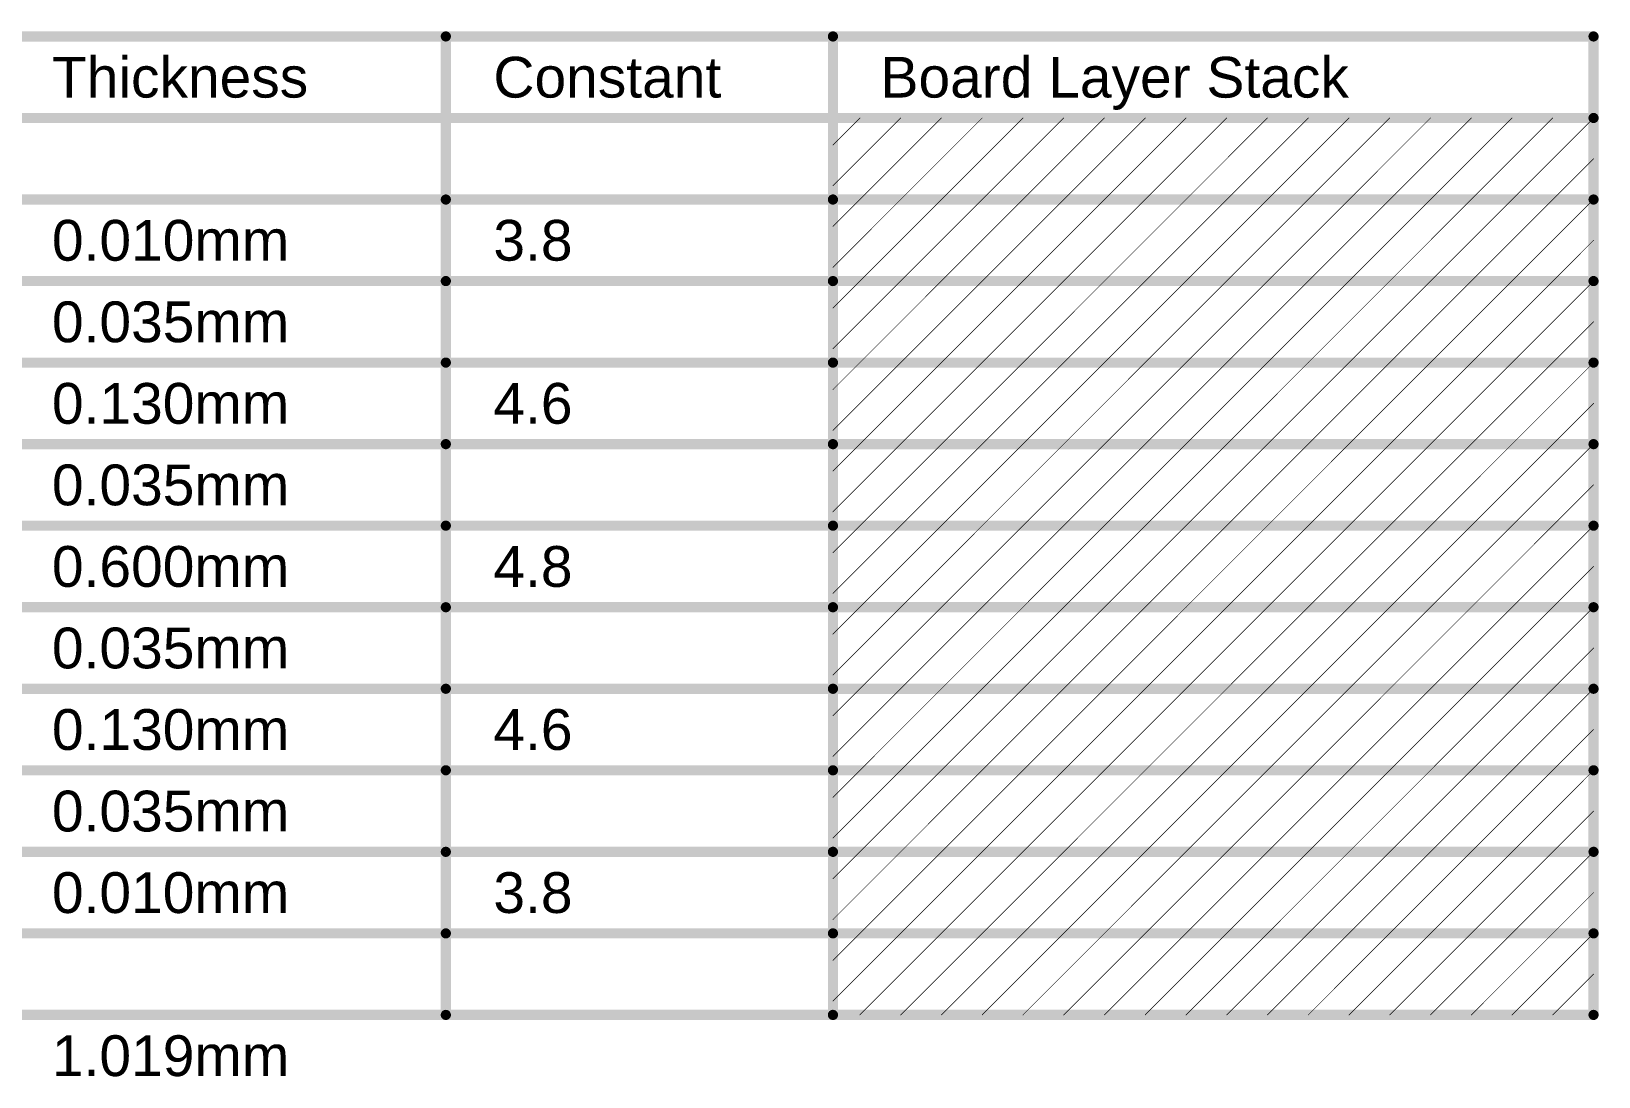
# Model space of a CAD drawing. Header units: millimetres. Extents: x -6 to 110, y 0 to 86.
# Drawn here: x 50.9 to 109.5, y 46.5 to 85.5 of the extents above; entities that cross this region are included whole.
import ezdxf

# ---------------------------------------------------------------- set-up
doc = ezdxf.new("R2010")
doc.units = ezdxf.units.MM
doc.layers.add('Mechanical1', color=6, linetype='Continuous')
doc.styles.add('Arial', font='', dxfattribs={"height": 0.2})
doc.styles.get('Arial').set_extended_font_data('Arial')

msp = doc.modelspace()

# ---------------------------------------------------------------- linework, layer by layer
at = {"layer": 'Mechanical1'}
for points, const_width in [([(-5.954, 85.344), (109.331, 85.344)], 0.381), ([(66.417, 48.768), (66.417, 85.344)], 0.381), ([(80.891, 48.768), (80.891, 85.344)], 0.381), ([(109.331, 48.768), (109.331, 85.344)], 0.381), ([(-5.954, 82.296), (109.331, 82.296)], 0.381), ([(80.891, 79.764), (83.423, 82.296)], 0.0254), ([(80.891, 81.288), (81.899, 82.296)], 0.0254), ([(81.899, 79.248), (84.947, 82.296)], 0.0254), ([(83.423, 79.248), (86.471, 82.296)], 0.0254), ([(84.947, 79.248), (87.995, 82.296)], 0.0254), ([(86.471, 79.248), (89.519, 82.296)], 0.0254), ([(87.995, 79.248), (91.043, 82.296)], 0.0254), ([(89.519, 79.248), (92.567, 82.296)], 0.0254), ([(91.043, 79.248), (94.091, 82.296)], 0.0254), ([(92.567, 79.248), (95.615, 82.296)], 0.0254), ([(94.091, 79.248), (97.139, 82.296)], 0.0254), ([(95.615, 79.248), (98.663, 82.296)], 0.0254), ([(97.139, 79.248), (100.187, 82.296)], 0.0254), ([(98.663, 79.248), (101.711, 82.296)], 0.0254), ([(100.187, 79.248), (103.235, 82.296)], 0.0254), ([(101.711, 79.248), (104.759, 82.296)], 0.0254), ([(103.235, 79.248), (106.283, 82.296)], 0.0254), ([(104.759, 79.248), (107.807, 82.296)], 0.0254), ([(106.283, 79.248), (109.331, 82.296)], 0.0254), ([(107.807, 79.248), (109.331, 80.772)], 0.0254), ([(49.911, 79.248), (66.417, 79.248)], 0.381), ([(66.417, 79.248), (80.891, 79.248)], 0.381), ([(80.891, 79.248), (109.331, 79.248)], 0.381), ([(80.891, 76.716), (83.423, 79.248)], 0.0254), ([(80.891, 78.24), (81.899, 79.248)], 0.0254), ([(81.899, 76.2), (84.947, 79.248)], 0.0254), ([(83.423, 76.2), (86.471, 79.248)], 0.0254), ([(84.947, 76.2), (87.995, 79.248)], 0.0254), ([(86.471, 76.2), (89.519, 79.248)], 0.0254), ([(87.995, 76.2), (91.043, 79.248)], 0.0254), ([(89.519, 76.2), (92.567, 79.248)], 0.0254), ([(91.043, 76.2), (94.091, 79.248)], 0.0254), ([(92.567, 76.2), (95.615, 79.248)], 0.0254), ([(94.091, 76.2), (97.139, 79.248)], 0.0254), ([(95.615, 76.2), (98.663, 79.248)], 0.0254), ([(97.139, 76.2), (100.187, 79.248)], 0.0254), ([(98.663, 76.2), (101.711, 79.248)], 0.0254), ([(100.187, 76.2), (103.235, 79.248)], 0.0254), ([(101.711, 76.2), (104.759, 79.248)], 0.0254), ([(103.235, 76.2), (106.283, 79.248)], 0.0254), ([(104.759, 76.2), (107.807, 79.248)], 0.0254), ([(106.283, 76.2), (109.331, 79.248)], 0.0254), ([(107.807, 76.2), (109.331, 77.724)], 0.0254), ([(49.911, 76.2), (66.417, 76.2)], 0.381), ([(66.417, 76.2), (80.891, 76.2)], 0.381), ([(80.891, 76.2), (109.331, 76.2)], 0.381), ([(80.891, 73.668), (83.423, 76.2)], 0.0254), ([(80.891, 75.192), (81.899, 76.2)], 0.0254), ([(81.899, 73.152), (84.947, 76.2)], 0.0254), ([(83.423, 73.152), (86.471, 76.2)], 0.0254), ([(84.947, 73.152), (87.995, 76.2)], 0.0254), ([(86.471, 73.152), (89.519, 76.2)], 0.0254), ([(87.995, 73.152), (91.043, 76.2)], 0.0254), ([(89.519, 73.152), (92.567, 76.2)], 0.0254), ([(91.043, 73.152), (94.091, 76.2)], 0.0254), ([(92.567, 73.152), (95.615, 76.2)], 0.0254), ([(94.091, 73.152), (97.139, 76.2)], 0.0254), ([(95.615, 73.152), (98.663, 76.2)], 0.0254), ([(97.139, 73.152), (100.187, 76.2)], 0.0254), ([(98.663, 73.152), (101.711, 76.2)], 0.0254), ([(100.187, 73.152), (103.235, 76.2)], 0.0254), ([(101.711, 73.152), (104.759, 76.2)], 0.0254), ([(103.235, 73.152), (106.283, 76.2)], 0.0254), ([(104.759, 73.152), (107.807, 76.2)], 0.0254), ([(106.283, 73.152), (109.331, 76.2)], 0.0254), ([(107.807, 73.152), (109.331, 74.676)], 0.0254), ([(49.911, 73.152), (66.417, 73.152)], 0.381), ([(66.417, 73.152), (80.891, 73.152)], 0.381), ([(80.891, 73.152), (109.331, 73.152)], 0.381), ([(80.891, 70.62), (83.423, 73.152)], 0.0254), ([(80.891, 72.144), (81.899, 73.152)], 0.0254), ([(81.899, 70.104), (84.947, 73.152)], 0.0254), ([(83.423, 70.104), (86.471, 73.152)], 0.0254), ([(84.947, 70.104), (87.995, 73.152)], 0.0254), ([(86.471, 70.104), (89.519, 73.152)], 0.0254), ([(87.995, 70.104), (91.043, 73.152)], 0.0254), ([(89.519, 70.104), (92.567, 73.152)], 0.0254), ([(91.043, 70.104), (94.091, 73.152)], 0.0254), ([(92.567, 70.104), (95.615, 73.152)], 0.0254), ([(94.091, 70.104), (97.139, 73.152)], 0.0254), ([(95.615, 70.104), (98.663, 73.152)], 0.0254), ([(97.139, 70.104), (100.187, 73.152)], 0.0254), ([(98.663, 70.104), (101.711, 73.152)], 0.0254), ([(100.187, 70.104), (103.235, 73.152)], 0.0254), ([(101.711, 70.104), (104.759, 73.152)], 0.0254), ([(103.235, 70.104), (106.283, 73.152)], 0.0254), ([(104.759, 70.104), (107.807, 73.152)], 0.0254), ([(106.283, 70.104), (109.331, 73.152)], 0.0254), ([(107.807, 70.104), (109.331, 71.628)], 0.0254), ([(49.911, 70.104), (66.417, 70.104)], 0.381), ([(66.417, 70.104), (80.891, 70.104)], 0.381), ([(80.891, 70.104), (109.331, 70.104)], 0.381), ([(80.891, 67.572), (83.423, 70.104)], 0.0254), ([(80.891, 69.096), (81.899, 70.104)], 0.0254), ([(81.899, 67.056), (84.947, 70.104)], 0.0254), ([(83.423, 67.056), (86.471, 70.104)], 0.0254), ([(84.947, 67.056), (87.995, 70.104)], 0.0254), ([(86.471, 67.056), (89.519, 70.104)], 0.0254), ([(87.995, 67.056), (91.043, 70.104)], 0.0254), ([(89.519, 67.056), (92.567, 70.104)], 0.0254), ([(91.043, 67.056), (94.091, 70.104)], 0.0254), ([(92.567, 67.056), (95.615, 70.104)], 0.0254), ([(94.091, 67.056), (97.139, 70.104)], 0.0254), ([(95.615, 67.056), (98.663, 70.104)], 0.0254), ([(97.139, 67.056), (100.187, 70.104)], 0.0254), ([(98.663, 67.056), (101.711, 70.104)], 0.0254), ([(100.187, 67.056), (103.235, 70.104)], 0.0254), ([(101.711, 67.056), (104.759, 70.104)], 0.0254), ([(103.235, 67.056), (106.283, 70.104)], 0.0254), ([(104.759, 67.056), (107.807, 70.104)], 0.0254), ([(106.283, 67.056), (109.331, 70.104)], 0.0254), ([(107.807, 67.056), (109.331, 68.58)], 0.0254), ([(49.911, 67.056), (66.417, 67.056)], 0.381), ([(66.417, 67.056), (80.891, 67.056)], 0.381), ([(80.891, 67.056), (109.331, 67.056)], 0.381), ([(80.891, 64.524), (83.423, 67.056)], 0.0254), ([(80.891, 66.048), (81.899, 67.056)], 0.0254), ([(81.899, 64.008), (84.947, 67.056)], 0.0254), ([(83.423, 64.008), (86.471, 67.056)], 0.0254), ([(84.947, 64.008), (87.995, 67.056)], 0.0254), ([(86.471, 64.008), (89.519, 67.056)], 0.0254), ([(87.995, 64.008), (91.043, 67.056)], 0.0254), ([(89.519, 64.008), (92.567, 67.056)], 0.0254), ([(91.043, 64.008), (94.091, 67.056)], 0.0254), ([(92.567, 64.008), (95.615, 67.056)], 0.0254), ([(94.091, 64.008), (97.139, 67.056)], 0.0254), ([(95.615, 64.008), (98.663, 67.056)], 0.0254), ([(97.139, 64.008), (100.187, 67.056)], 0.0254), ([(98.663, 64.008), (101.711, 67.056)], 0.0254), ([(100.187, 64.008), (103.235, 67.056)], 0.0254), ([(101.711, 64.008), (104.759, 67.056)], 0.0254), ([(103.235, 64.008), (106.283, 67.056)], 0.0254), ([(104.759, 64.008), (107.807, 67.056)], 0.0254), ([(106.283, 64.008), (109.331, 67.056)], 0.0254), ([(107.807, 64.008), (109.331, 65.532)], 0.0254), ([(49.911, 64.008), (66.417, 64.008)], 0.381), ([(66.417, 64.008), (80.891, 64.008)], 0.381), ([(80.891, 64.008), (109.331, 64.008)], 0.381), ([(80.891, 61.476), (83.423, 64.008)], 0.0254), ([(80.891, 63), (81.899, 64.008)], 0.0254), ([(81.899, 60.96), (84.947, 64.008)], 0.0254), ([(83.423, 60.96), (86.471, 64.008)], 0.0254), ([(84.947, 60.96), (87.995, 64.008)], 0.0254), ([(86.471, 60.96), (89.519, 64.008)], 0.0254), ([(87.995, 60.96), (91.043, 64.008)], 0.0254), ([(89.519, 60.96), (92.567, 64.008)], 0.0254), ([(91.043, 60.96), (94.091, 64.008)], 0.0254), ([(92.567, 60.96), (95.615, 64.008)], 0.0254), ([(94.091, 60.96), (97.139, 64.008)], 0.0254), ([(95.615, 60.96), (98.663, 64.008)], 0.0254), ([(97.139, 60.96), (100.187, 64.008)], 0.0254), ([(98.663, 60.96), (101.711, 64.008)], 0.0254), ([(100.187, 60.96), (103.235, 64.008)], 0.0254), ([(101.711, 60.96), (104.759, 64.008)], 0.0254), ([(103.235, 60.96), (106.283, 64.008)], 0.0254), ([(104.759, 60.96), (107.807, 64.008)], 0.0254), ([(106.283, 60.96), (109.331, 64.008)], 0.0254), ([(107.807, 60.96), (109.331, 62.484)], 0.0254), ([(49.911, 60.96), (66.417, 60.96)], 0.381), ([(66.417, 60.96), (80.891, 60.96)], 0.381), ([(80.891, 60.96), (109.331, 60.96)], 0.381), ([(80.891, 58.428), (83.423, 60.96)], 0.0254), ([(80.891, 59.952), (81.899, 60.96)], 0.0254), ([(81.899, 57.912), (84.947, 60.96)], 0.0254), ([(83.423, 57.912), (86.471, 60.96)], 0.0254), ([(84.947, 57.912), (87.995, 60.96)], 0.0254), ([(86.471, 57.912), (89.519, 60.96)], 0.0254), ([(87.995, 57.912), (91.043, 60.96)], 0.0254), ([(89.519, 57.912), (92.567, 60.96)], 0.0254), ([(91.043, 57.912), (94.091, 60.96)], 0.0254), ([(92.567, 57.912), (95.615, 60.96)], 0.0254), ([(94.091, 57.912), (97.139, 60.96)], 0.0254), ([(95.615, 57.912), (98.663, 60.96)], 0.0254), ([(97.139, 57.912), (100.187, 60.96)], 0.0254), ([(98.663, 57.912), (101.711, 60.96)], 0.0254), ([(100.187, 57.912), (103.235, 60.96)], 0.0254), ([(101.711, 57.912), (104.759, 60.96)], 0.0254), ([(103.235, 57.912), (106.283, 60.96)], 0.0254), ([(104.759, 57.912), (107.807, 60.96)], 0.0254), ([(106.283, 57.912), (109.331, 60.96)], 0.0254), ([(107.807, 57.912), (109.331, 59.436)], 0.0254), ([(49.911, 57.912), (66.417, 57.912)], 0.381), ([(66.417, 57.912), (80.891, 57.912)], 0.381), ([(80.891, 57.912), (109.331, 57.912)], 0.381), ([(80.891, 55.38), (83.423, 57.912)], 0.0254), ([(80.891, 56.904), (81.899, 57.912)], 0.0254), ([(81.899, 54.864), (84.947, 57.912)], 0.0254), ([(83.423, 54.864), (86.471, 57.912)], 0.0254), ([(84.947, 54.864), (87.995, 57.912)], 0.0254), ([(86.471, 54.864), (89.519, 57.912)], 0.0254), ([(87.995, 54.864), (91.043, 57.912)], 0.0254), ([(89.519, 54.864), (92.567, 57.912)], 0.0254), ([(91.043, 54.864), (94.091, 57.912)], 0.0254), ([(92.567, 54.864), (95.615, 57.912)], 0.0254), ([(94.091, 54.864), (97.139, 57.912)], 0.0254), ([(95.615, 54.864), (98.663, 57.912)], 0.0254), ([(97.139, 54.864), (100.187, 57.912)], 0.0254), ([(98.663, 54.864), (101.711, 57.912)], 0.0254), ([(100.187, 54.864), (103.235, 57.912)], 0.0254), ([(101.711, 54.864), (104.759, 57.912)], 0.0254), ([(103.235, 54.864), (106.283, 57.912)], 0.0254), ([(104.759, 54.864), (107.807, 57.912)], 0.0254), ([(106.283, 54.864), (109.331, 57.912)], 0.0254), ([(107.807, 54.864), (109.331, 56.388)], 0.0254), ([(49.911, 54.864), (66.417, 54.864)], 0.381), ([(66.417, 54.864), (80.891, 54.864)], 0.381), ([(80.891, 54.864), (109.331, 54.864)], 0.381), ([(80.891, 52.332), (83.423, 54.864)], 0.0254), ([(80.891, 53.856), (81.899, 54.864)], 0.0254), ([(81.899, 51.816), (84.947, 54.864)], 0.0254), ([(83.423, 51.816), (86.471, 54.864)], 0.0254), ([(84.947, 51.816), (87.995, 54.864)], 0.0254), ([(86.471, 51.816), (89.519, 54.864)], 0.0254), ([(87.995, 51.816), (91.043, 54.864)], 0.0254), ([(89.519, 51.816), (92.567, 54.864)], 0.0254), ([(91.043, 51.816), (94.091, 54.864)], 0.0254), ([(92.567, 51.816), (95.615, 54.864)], 0.0254), ([(94.091, 51.816), (97.139, 54.864)], 0.0254), ([(95.615, 51.816), (98.663, 54.864)], 0.0254), ([(97.139, 51.816), (100.187, 54.864)], 0.0254), ([(98.663, 51.816), (101.711, 54.864)], 0.0254), ([(100.187, 51.816), (103.235, 54.864)], 0.0254), ([(101.711, 51.816), (104.759, 54.864)], 0.0254), ([(103.235, 51.816), (106.283, 54.864)], 0.0254), ([(104.759, 51.816), (107.807, 54.864)], 0.0254), ([(106.283, 51.816), (109.331, 54.864)], 0.0254), ([(107.807, 51.816), (109.331, 53.34)], 0.0254), ([(49.911, 51.816), (66.417, 51.816)], 0.381), ([(66.417, 51.816), (80.891, 51.816)], 0.381), ([(80.891, 51.816), (109.331, 51.816)], 0.381), ([(80.891, 49.284), (83.423, 51.816)], 0.0254), ([(80.891, 50.808), (81.899, 51.816)], 0.0254), ([(81.899, 48.768), (84.947, 51.816)], 0.0254), ([(83.423, 48.768), (86.471, 51.816)], 0.0254), ([(84.947, 48.768), (87.995, 51.816)], 0.0254), ([(86.471, 48.768), (89.519, 51.816)], 0.0254), ([(87.995, 48.768), (91.043, 51.816)], 0.0254), ([(89.519, 48.768), (92.567, 51.816)], 0.0254), ([(91.043, 48.768), (94.091, 51.816)], 0.0254), ([(92.567, 48.768), (95.615, 51.816)], 0.0254), ([(94.091, 48.768), (97.139, 51.816)], 0.0254), ([(95.615, 48.768), (98.663, 51.816)], 0.0254), ([(97.139, 48.768), (100.187, 51.816)], 0.0254), ([(98.663, 48.768), (101.711, 51.816)], 0.0254), ([(100.187, 48.768), (103.235, 51.816)], 0.0254), ([(101.711, 48.768), (104.759, 51.816)], 0.0254), ([(103.235, 48.768), (106.283, 51.816)], 0.0254), ([(104.759, 48.768), (107.807, 51.816)], 0.0254), ([(106.283, 48.768), (109.331, 51.816)], 0.0254), ([(107.807, 48.768), (109.331, 50.292)], 0.0254), ([(49.911, 48.768), (66.417, 48.768)], 0.381), ([(66.417, 48.768), (80.891, 48.768)], 0.381), ([(80.891, 48.768), (109.331, 48.768)], 0.381)]:
    msp.add_lwpolyline(points, dxfattribs=dict(at, const_width=const_width))
for points, const_width in [([(66.322, 85.344, 1), (66.512, 85.344, 1)], 0.191), ([(80.796, 85.344, 1), (80.987, 85.344, 1)], 0.191), ([(109.236, 85.344, 1), (109.426, 85.344, 1)], 0.191), ([(109.236, 85.344, 1), (109.426, 85.344, 1)], 0.191), ([(81.893, 82.296, 1), (81.906, 82.296, 1)], 0.0127), ([(83.417, 82.296, 1), (83.43, 82.296, 1)], 0.0127), ([(84.941, 82.296, 1), (84.954, 82.296, 1)], 0.0127), ([(86.465, 82.296, 1), (86.478, 82.296, 1)], 0.0127), ([(87.989, 82.296, 1), (88.002, 82.296, 1)], 0.0127), ([(89.513, 82.296, 1), (89.526, 82.296, 1)], 0.0127), ([(91.037, 82.296, 1), (91.05, 82.296, 1)], 0.0127), ([(92.561, 82.296, 1), (92.574, 82.296, 1)], 0.0127), ([(94.085, 82.296, 1), (94.098, 82.296, 1)], 0.0127), ([(95.609, 82.296, 1), (95.622, 82.296, 1)], 0.0127), ([(97.133, 82.296, 1), (97.146, 82.296, 1)], 0.0127), ([(98.657, 82.296, 1), (98.67, 82.296, 1)], 0.0127), ([(100.181, 82.296, 1), (100.194, 82.296, 1)], 0.0127), ([(101.705, 82.296, 1), (101.718, 82.296, 1)], 0.0127), ([(103.229, 82.296, 1), (103.242, 82.296, 1)], 0.0127), ([(104.753, 82.296, 1), (104.766, 82.296, 1)], 0.0127), ([(106.277, 82.296, 1), (106.29, 82.296, 1)], 0.0127), ([(107.801, 82.296, 1), (107.814, 82.296, 1)], 0.0127), ([(109.236, 82.296, 1), (109.426, 82.296, 1)], 0.191), ([(109.325, 82.296, 1), (109.338, 82.296, 1)], 0.0127), ([(80.885, 81.288, 1), (80.898, 81.288, 1)], 0.0127), ([(109.325, 80.772, 1), (109.338, 80.772, 1)], 0.0127), ([(80.885, 79.764, 1), (80.898, 79.764, 1)], 0.0127), ([(66.322, 79.248, 1), (66.512, 79.248, 1)], 0.191), ([(66.322, 79.248, 1), (66.512, 79.248, 1)], 0.191), ([(80.796, 79.248, 1), (80.987, 79.248, 1)], 0.191), ([(80.796, 79.248, 1), (80.987, 79.248, 1)], 0.191), ([(81.893, 79.248, 1), (81.906, 79.248, 1)], 0.0127), ([(81.893, 79.248, 1), (81.906, 79.248, 1)], 0.0127), ([(83.417, 79.248, 1), (83.43, 79.248, 1)], 0.0127), ([(83.417, 79.248, 1), (83.43, 79.248, 1)], 0.0127), ([(84.941, 79.248, 1), (84.954, 79.248, 1)], 0.0127), ([(84.941, 79.248, 1), (84.954, 79.248, 1)], 0.0127), ([(86.465, 79.248, 1), (86.478, 79.248, 1)], 0.0127), ([(86.465, 79.248, 1), (86.478, 79.248, 1)], 0.0127), ([(87.989, 79.248, 1), (88.002, 79.248, 1)], 0.0127), ([(87.989, 79.248, 1), (88.002, 79.248, 1)], 0.0127), ([(89.513, 79.248, 1), (89.526, 79.248, 1)], 0.0127), ([(89.513, 79.248, 1), (89.526, 79.248, 1)], 0.0127), ([(91.037, 79.248, 1), (91.05, 79.248, 1)], 0.0127), ([(91.037, 79.248, 1), (91.05, 79.248, 1)], 0.0127), ([(92.561, 79.248, 1), (92.574, 79.248, 1)], 0.0127), ([(92.561, 79.248, 1), (92.574, 79.248, 1)], 0.0127), ([(94.085, 79.248, 1), (94.098, 79.248, 1)], 0.0127), ([(94.085, 79.248, 1), (94.098, 79.248, 1)], 0.0127), ([(95.609, 79.248, 1), (95.622, 79.248, 1)], 0.0127), ([(95.609, 79.248, 1), (95.622, 79.248, 1)], 0.0127), ([(97.133, 79.248, 1), (97.146, 79.248, 1)], 0.0127), ([(97.133, 79.248, 1), (97.146, 79.248, 1)], 0.0127), ([(98.657, 79.248, 1), (98.67, 79.248, 1)], 0.0127), ([(98.657, 79.248, 1), (98.67, 79.248, 1)], 0.0127), ([(100.181, 79.248, 1), (100.194, 79.248, 1)], 0.0127), ([(100.181, 79.248, 1), (100.194, 79.248, 1)], 0.0127), ([(101.705, 79.248, 1), (101.718, 79.248, 1)], 0.0127), ([(101.705, 79.248, 1), (101.718, 79.248, 1)], 0.0127), ([(103.229, 79.248, 1), (103.242, 79.248, 1)], 0.0127), ([(103.229, 79.248, 1), (103.242, 79.248, 1)], 0.0127), ([(104.753, 79.248, 1), (104.766, 79.248, 1)], 0.0127), ([(104.753, 79.248, 1), (104.766, 79.248, 1)], 0.0127), ([(106.277, 79.248, 1), (106.29, 79.248, 1)], 0.0127), ([(106.277, 79.248, 1), (106.29, 79.248, 1)], 0.0127), ([(107.801, 79.248, 1), (107.814, 79.248, 1)], 0.0127), ([(107.801, 79.248, 1), (107.814, 79.248, 1)], 0.0127), ([(109.236, 79.248, 1), (109.426, 79.248, 1)], 0.191), ([(109.325, 79.248, 1), (109.338, 79.248, 1)], 0.0127), ([(80.885, 78.24, 1), (80.898, 78.24, 1)], 0.0127), ([(109.325, 77.724, 1), (109.338, 77.724, 1)], 0.0127), ([(66.322, 76.2, 1), (66.512, 76.2, 1)], 0.191), ([(66.322, 76.2, 1), (66.512, 76.2, 1)], 0.191), ([(80.796, 76.2, 1), (80.987, 76.2, 1)], 0.191), ([(80.796, 76.2, 1), (80.987, 76.2, 1)], 0.191), ([(80.885, 76.716, 1), (80.898, 76.716, 1)], 0.0127), ([(81.893, 76.2, 1), (81.906, 76.2, 1)], 0.0127), ([(81.893, 76.2, 1), (81.906, 76.2, 1)], 0.0127), ([(83.417, 76.2, 1), (83.43, 76.2, 1)], 0.0127), ([(83.417, 76.2, 1), (83.43, 76.2, 1)], 0.0127), ([(84.941, 76.2, 1), (84.954, 76.2, 1)], 0.0127), ([(84.941, 76.2, 1), (84.954, 76.2, 1)], 0.0127), ([(86.465, 76.2, 1), (86.478, 76.2, 1)], 0.0127), ([(86.465, 76.2, 1), (86.478, 76.2, 1)], 0.0127), ([(87.989, 76.2, 1), (88.002, 76.2, 1)], 0.0127), ([(87.989, 76.2, 1), (88.002, 76.2, 1)], 0.0127), ([(89.513, 76.2, 1), (89.526, 76.2, 1)], 0.0127), ([(89.513, 76.2, 1), (89.526, 76.2, 1)], 0.0127), ([(91.037, 76.2, 1), (91.05, 76.2, 1)], 0.0127), ([(91.037, 76.2, 1), (91.05, 76.2, 1)], 0.0127), ([(92.561, 76.2, 1), (92.574, 76.2, 1)], 0.0127), ([(92.561, 76.2, 1), (92.574, 76.2, 1)], 0.0127), ([(94.085, 76.2, 1), (94.098, 76.2, 1)], 0.0127), ([(94.085, 76.2, 1), (94.098, 76.2, 1)], 0.0127), ([(95.609, 76.2, 1), (95.622, 76.2, 1)], 0.0127), ([(95.609, 76.2, 1), (95.622, 76.2, 1)], 0.0127), ([(97.133, 76.2, 1), (97.146, 76.2, 1)], 0.0127), ([(97.133, 76.2, 1), (97.146, 76.2, 1)], 0.0127), ([(98.657, 76.2, 1), (98.67, 76.2, 1)], 0.0127), ([(98.657, 76.2, 1), (98.67, 76.2, 1)], 0.0127), ([(100.181, 76.2, 1), (100.194, 76.2, 1)], 0.0127), ([(100.181, 76.2, 1), (100.194, 76.2, 1)], 0.0127), ([(101.705, 76.2, 1), (101.718, 76.2, 1)], 0.0127), ([(101.705, 76.2, 1), (101.718, 76.2, 1)], 0.0127), ([(103.229, 76.2, 1), (103.242, 76.2, 1)], 0.0127), ([(103.229, 76.2, 1), (103.242, 76.2, 1)], 0.0127), ([(104.753, 76.2, 1), (104.766, 76.2, 1)], 0.0127), ([(104.753, 76.2, 1), (104.766, 76.2, 1)], 0.0127), ([(106.277, 76.2, 1), (106.29, 76.2, 1)], 0.0127), ([(106.277, 76.2, 1), (106.29, 76.2, 1)], 0.0127), ([(107.801, 76.2, 1), (107.814, 76.2, 1)], 0.0127), ([(107.801, 76.2, 1), (107.814, 76.2, 1)], 0.0127), ([(109.236, 76.2, 1), (109.426, 76.2, 1)], 0.191), ([(109.325, 76.2, 1), (109.338, 76.2, 1)], 0.0127), ([(80.885, 75.192, 1), (80.898, 75.192, 1)], 0.0127), ([(109.325, 74.676, 1), (109.338, 74.676, 1)], 0.0127), ([(66.322, 73.152, 1), (66.512, 73.152, 1)], 0.191), ([(66.322, 73.152, 1), (66.512, 73.152, 1)], 0.191), ([(80.796, 73.152, 1), (80.987, 73.152, 1)], 0.191), ([(80.796, 73.152, 1), (80.987, 73.152, 1)], 0.191), ([(80.885, 73.668, 1), (80.898, 73.668, 1)], 0.0127), ([(109.236, 73.152, 1), (109.426, 73.152, 1)], 0.191), ([(81.893, 73.152, 1), (81.906, 73.152, 1)], 0.0127), ([(81.893, 73.152, 1), (81.906, 73.152, 1)], 0.0127), ([(83.417, 73.152, 1), (83.43, 73.152, 1)], 0.0127), ([(83.417, 73.152, 1), (83.43, 73.152, 1)], 0.0127), ([(84.941, 73.152, 1), (84.954, 73.152, 1)], 0.0127), ([(84.941, 73.152, 1), (84.954, 73.152, 1)], 0.0127), ([(86.465, 73.152, 1), (86.478, 73.152, 1)], 0.0127), ([(86.465, 73.152, 1), (86.478, 73.152, 1)], 0.0127), ([(87.989, 73.152, 1), (88.002, 73.152, 1)], 0.0127), ([(87.989, 73.152, 1), (88.002, 73.152, 1)], 0.0127), ([(89.513, 73.152, 1), (89.526, 73.152, 1)], 0.0127), ([(89.513, 73.152, 1), (89.526, 73.152, 1)], 0.0127), ([(91.037, 73.152, 1), (91.05, 73.152, 1)], 0.0127), ([(91.037, 73.152, 1), (91.05, 73.152, 1)], 0.0127), ([(92.561, 73.152, 1), (92.574, 73.152, 1)], 0.0127), ([(92.561, 73.152, 1), (92.574, 73.152, 1)], 0.0127), ([(94.085, 73.152, 1), (94.098, 73.152, 1)], 0.0127), ([(94.085, 73.152, 1), (94.098, 73.152, 1)], 0.0127), ([(95.609, 73.152, 1), (95.622, 73.152, 1)], 0.0127), ([(95.609, 73.152, 1), (95.622, 73.152, 1)], 0.0127), ([(97.133, 73.152, 1), (97.146, 73.152, 1)], 0.0127), ([(97.133, 73.152, 1), (97.146, 73.152, 1)], 0.0127), ([(98.657, 73.152, 1), (98.67, 73.152, 1)], 0.0127), ([(98.657, 73.152, 1), (98.67, 73.152, 1)], 0.0127), ([(100.181, 73.152, 1), (100.194, 73.152, 1)], 0.0127), ([(100.181, 73.152, 1), (100.194, 73.152, 1)], 0.0127), ([(101.705, 73.152, 1), (101.718, 73.152, 1)], 0.0127), ([(101.705, 73.152, 1), (101.718, 73.152, 1)], 0.0127), ([(103.229, 73.152, 1), (103.242, 73.152, 1)], 0.0127), ([(103.229, 73.152, 1), (103.242, 73.152, 1)], 0.0127), ([(104.753, 73.152, 1), (104.766, 73.152, 1)], 0.0127), ([(104.753, 73.152, 1), (104.766, 73.152, 1)], 0.0127), ([(106.277, 73.152, 1), (106.29, 73.152, 1)], 0.0127), ([(106.277, 73.152, 1), (106.29, 73.152, 1)], 0.0127), ([(107.801, 73.152, 1), (107.814, 73.152, 1)], 0.0127), ([(107.801, 73.152, 1), (107.814, 73.152, 1)], 0.0127), ([(109.325, 73.152, 1), (109.338, 73.152, 1)], 0.0127), ([(80.885, 72.144, 1), (80.898, 72.144, 1)], 0.0127), ([(109.325, 71.628, 1), (109.338, 71.628, 1)], 0.0127), ([(80.885, 70.62, 1), (80.898, 70.62, 1)], 0.0127), ([(66.322, 70.104, 1), (66.512, 70.104, 1)], 0.191), ([(66.322, 70.104, 1), (66.512, 70.104, 1)], 0.191), ([(80.796, 70.104, 1), (80.987, 70.104, 1)], 0.191), ([(80.796, 70.104, 1), (80.987, 70.104, 1)], 0.191), ([(81.893, 70.104, 1), (81.906, 70.104, 1)], 0.0127), ([(81.893, 70.104, 1), (81.906, 70.104, 1)], 0.0127), ([(83.417, 70.104, 1), (83.43, 70.104, 1)], 0.0127), ([(83.417, 70.104, 1), (83.43, 70.104, 1)], 0.0127), ([(84.941, 70.104, 1), (84.954, 70.104, 1)], 0.0127), ([(84.941, 70.104, 1), (84.954, 70.104, 1)], 0.0127), ([(86.465, 70.104, 1), (86.478, 70.104, 1)], 0.0127), ([(86.465, 70.104, 1), (86.478, 70.104, 1)], 0.0127), ([(87.989, 70.104, 1), (88.002, 70.104, 1)], 0.0127), ([(87.989, 70.104, 1), (88.002, 70.104, 1)], 0.0127), ([(89.513, 70.104, 1), (89.526, 70.104, 1)], 0.0127), ([(89.513, 70.104, 1), (89.526, 70.104, 1)], 0.0127), ([(91.037, 70.104, 1), (91.05, 70.104, 1)], 0.0127), ([(91.037, 70.104, 1), (91.05, 70.104, 1)], 0.0127), ([(92.561, 70.104, 1), (92.574, 70.104, 1)], 0.0127), ([(92.561, 70.104, 1), (92.574, 70.104, 1)], 0.0127), ([(94.085, 70.104, 1), (94.098, 70.104, 1)], 0.0127), ([(94.085, 70.104, 1), (94.098, 70.104, 1)], 0.0127), ([(95.609, 70.104, 1), (95.622, 70.104, 1)], 0.0127), ([(95.609, 70.104, 1), (95.622, 70.104, 1)], 0.0127), ([(97.133, 70.104, 1), (97.146, 70.104, 1)], 0.0127), ([(97.133, 70.104, 1), (97.146, 70.104, 1)], 0.0127), ([(98.657, 70.104, 1), (98.67, 70.104, 1)], 0.0127), ([(98.657, 70.104, 1), (98.67, 70.104, 1)], 0.0127), ([(100.181, 70.104, 1), (100.194, 70.104, 1)], 0.0127), ([(100.181, 70.104, 1), (100.194, 70.104, 1)], 0.0127), ([(101.705, 70.104, 1), (101.718, 70.104, 1)], 0.0127), ([(101.705, 70.104, 1), (101.718, 70.104, 1)], 0.0127), ([(103.229, 70.104, 1), (103.242, 70.104, 1)], 0.0127), ([(103.229, 70.104, 1), (103.242, 70.104, 1)], 0.0127), ([(104.753, 70.104, 1), (104.766, 70.104, 1)], 0.0127), ([(104.753, 70.104, 1), (104.766, 70.104, 1)], 0.0127), ([(106.277, 70.104, 1), (106.29, 70.104, 1)], 0.0127), ([(106.277, 70.104, 1), (106.29, 70.104, 1)], 0.0127), ([(107.801, 70.104, 1), (107.814, 70.104, 1)], 0.0127), ([(107.801, 70.104, 1), (107.814, 70.104, 1)], 0.0127), ([(109.236, 70.104, 1), (109.426, 70.104, 1)], 0.191), ([(109.325, 70.104, 1), (109.338, 70.104, 1)], 0.0127), ([(80.885, 69.096, 1), (80.898, 69.096, 1)], 0.0127), ([(109.325, 68.58, 1), (109.338, 68.58, 1)], 0.0127), ([(80.885, 67.572, 1), (80.898, 67.572, 1)], 0.0127), ([(66.322, 67.056, 1), (66.512, 67.056, 1)], 0.191), ([(66.322, 67.056, 1), (66.512, 67.056, 1)], 0.191), ([(80.796, 67.056, 1), (80.987, 67.056, 1)], 0.191), ([(80.796, 67.056, 1), (80.987, 67.056, 1)], 0.191), ([(81.893, 67.056, 1), (81.906, 67.056, 1)], 0.0127), ([(81.893, 67.056, 1), (81.906, 67.056, 1)], 0.0127), ([(83.417, 67.056, 1), (83.43, 67.056, 1)], 0.0127), ([(83.417, 67.056, 1), (83.43, 67.056, 1)], 0.0127), ([(84.941, 67.056, 1), (84.954, 67.056, 1)], 0.0127), ([(84.941, 67.056, 1), (84.954, 67.056, 1)], 0.0127), ([(86.465, 67.056, 1), (86.478, 67.056, 1)], 0.0127), ([(86.465, 67.056, 1), (86.478, 67.056, 1)], 0.0127), ([(87.989, 67.056, 1), (88.002, 67.056, 1)], 0.0127), ([(87.989, 67.056, 1), (88.002, 67.056, 1)], 0.0127), ([(89.513, 67.056, 1), (89.526, 67.056, 1)], 0.0127), ([(89.513, 67.056, 1), (89.526, 67.056, 1)], 0.0127), ([(91.037, 67.056, 1), (91.05, 67.056, 1)], 0.0127), ([(91.037, 67.056, 1), (91.05, 67.056, 1)], 0.0127), ([(92.561, 67.056, 1), (92.574, 67.056, 1)], 0.0127), ([(92.561, 67.056, 1), (92.574, 67.056, 1)], 0.0127), ([(94.085, 67.056, 1), (94.098, 67.056, 1)], 0.0127), ([(94.085, 67.056, 1), (94.098, 67.056, 1)], 0.0127), ([(95.609, 67.056, 1), (95.622, 67.056, 1)], 0.0127), ([(95.609, 67.056, 1), (95.622, 67.056, 1)], 0.0127), ([(97.133, 67.056, 1), (97.146, 67.056, 1)], 0.0127), ([(97.133, 67.056, 1), (97.146, 67.056, 1)], 0.0127), ([(98.657, 67.056, 1), (98.67, 67.056, 1)], 0.0127), ([(98.657, 67.056, 1), (98.67, 67.056, 1)], 0.0127), ([(100.181, 67.056, 1), (100.194, 67.056, 1)], 0.0127), ([(100.181, 67.056, 1), (100.194, 67.056, 1)], 0.0127), ([(101.705, 67.056, 1), (101.718, 67.056, 1)], 0.0127), ([(101.705, 67.056, 1), (101.718, 67.056, 1)], 0.0127), ([(103.229, 67.056, 1), (103.242, 67.056, 1)], 0.0127), ([(103.229, 67.056, 1), (103.242, 67.056, 1)], 0.0127), ([(104.753, 67.056, 1), (104.766, 67.056, 1)], 0.0127), ([(104.753, 67.056, 1), (104.766, 67.056, 1)], 0.0127), ([(106.277, 67.056, 1), (106.29, 67.056, 1)], 0.0127), ([(106.277, 67.056, 1), (106.29, 67.056, 1)], 0.0127), ([(107.801, 67.056, 1), (107.814, 67.056, 1)], 0.0127), ([(107.801, 67.056, 1), (107.814, 67.056, 1)], 0.0127), ([(109.236, 67.056, 1), (109.426, 67.056, 1)], 0.191), ([(109.325, 67.056, 1), (109.338, 67.056, 1)], 0.0127), ([(80.885, 66.048, 1), (80.898, 66.048, 1)], 0.0127), ([(109.325, 65.532, 1), (109.338, 65.532, 1)], 0.0127), ([(80.885, 64.524, 1), (80.898, 64.524, 1)], 0.0127), ([(66.322, 64.008, 1), (66.512, 64.008, 1)], 0.191), ([(66.322, 64.008, 1), (66.512, 64.008, 1)], 0.191), ([(80.796, 64.008, 1), (80.987, 64.008, 1)], 0.191), ([(80.796, 64.008, 1), (80.987, 64.008, 1)], 0.191), ([(81.893, 64.008, 1), (81.906, 64.008, 1)], 0.0127), ([(81.893, 64.008, 1), (81.906, 64.008, 1)], 0.0127), ([(83.417, 64.008, 1), (83.43, 64.008, 1)], 0.0127), ([(83.417, 64.008, 1), (83.43, 64.008, 1)], 0.0127), ([(84.941, 64.008, 1), (84.954, 64.008, 1)], 0.0127), ([(84.941, 64.008, 1), (84.954, 64.008, 1)], 0.0127), ([(86.465, 64.008, 1), (86.478, 64.008, 1)], 0.0127), ([(86.465, 64.008, 1), (86.478, 64.008, 1)], 0.0127), ([(87.989, 64.008, 1), (88.002, 64.008, 1)], 0.0127), ([(87.989, 64.008, 1), (88.002, 64.008, 1)], 0.0127), ([(89.513, 64.008, 1), (89.526, 64.008, 1)], 0.0127), ([(89.513, 64.008, 1), (89.526, 64.008, 1)], 0.0127), ([(91.037, 64.008, 1), (91.05, 64.008, 1)], 0.0127), ([(91.037, 64.008, 1), (91.05, 64.008, 1)], 0.0127), ([(92.561, 64.008, 1), (92.574, 64.008, 1)], 0.0127), ([(92.561, 64.008, 1), (92.574, 64.008, 1)], 0.0127), ([(94.085, 64.008, 1), (94.098, 64.008, 1)], 0.0127), ([(94.085, 64.008, 1), (94.098, 64.008, 1)], 0.0127), ([(95.609, 64.008, 1), (95.622, 64.008, 1)], 0.0127), ([(95.609, 64.008, 1), (95.622, 64.008, 1)], 0.0127), ([(97.133, 64.008, 1), (97.146, 64.008, 1)], 0.0127), ([(97.133, 64.008, 1), (97.146, 64.008, 1)], 0.0127), ([(98.657, 64.008, 1), (98.67, 64.008, 1)], 0.0127), ([(98.657, 64.008, 1), (98.67, 64.008, 1)], 0.0127), ([(100.181, 64.008, 1), (100.194, 64.008, 1)], 0.0127), ([(100.181, 64.008, 1), (100.194, 64.008, 1)], 0.0127), ([(101.705, 64.008, 1), (101.718, 64.008, 1)], 0.0127), ([(101.705, 64.008, 1), (101.718, 64.008, 1)], 0.0127), ([(103.229, 64.008, 1), (103.242, 64.008, 1)], 0.0127), ([(103.229, 64.008, 1), (103.242, 64.008, 1)], 0.0127), ([(104.753, 64.008, 1), (104.766, 64.008, 1)], 0.0127), ([(104.753, 64.008, 1), (104.766, 64.008, 1)], 0.0127), ([(106.277, 64.008, 1), (106.29, 64.008, 1)], 0.0127), ([(106.277, 64.008, 1), (106.29, 64.008, 1)], 0.0127), ([(107.801, 64.008, 1), (107.814, 64.008, 1)], 0.0127), ([(107.801, 64.008, 1), (107.814, 64.008, 1)], 0.0127), ([(109.236, 64.008, 1), (109.426, 64.008, 1)], 0.191), ([(109.325, 64.008, 1), (109.338, 64.008, 1)], 0.0127), ([(80.885, 63, 1), (80.898, 63, 1)], 0.0127), ([(109.325, 62.484, 1), (109.338, 62.484, 1)], 0.0127), ([(66.322, 60.96, 1), (66.512, 60.96, 1)], 0.191), ([(66.322, 60.96, 1), (66.512, 60.96, 1)], 0.191), ([(80.796, 60.96, 1), (80.987, 60.96, 1)], 0.191), ([(80.796, 60.96, 1), (80.987, 60.96, 1)], 0.191), ([(80.885, 61.476, 1), (80.898, 61.476, 1)], 0.0127), ([(81.893, 60.96, 1), (81.906, 60.96, 1)], 0.0127), ([(81.893, 60.96, 1), (81.906, 60.96, 1)], 0.0127), ([(83.417, 60.96, 1), (83.43, 60.96, 1)], 0.0127), ([(83.417, 60.96, 1), (83.43, 60.96, 1)], 0.0127), ([(84.941, 60.96, 1), (84.954, 60.96, 1)], 0.0127), ([(84.941, 60.96, 1), (84.954, 60.96, 1)], 0.0127), ([(86.465, 60.96, 1), (86.478, 60.96, 1)], 0.0127), ([(86.465, 60.96, 1), (86.478, 60.96, 1)], 0.0127), ([(87.989, 60.96, 1), (88.002, 60.96, 1)], 0.0127), ([(87.989, 60.96, 1), (88.002, 60.96, 1)], 0.0127), ([(89.513, 60.96, 1), (89.526, 60.96, 1)], 0.0127), ([(89.513, 60.96, 1), (89.526, 60.96, 1)], 0.0127), ([(91.037, 60.96, 1), (91.05, 60.96, 1)], 0.0127), ([(91.037, 60.96, 1), (91.05, 60.96, 1)], 0.0127), ([(92.561, 60.96, 1), (92.574, 60.96, 1)], 0.0127), ([(92.561, 60.96, 1), (92.574, 60.96, 1)], 0.0127), ([(94.085, 60.96, 1), (94.098, 60.96, 1)], 0.0127), ([(94.085, 60.96, 1), (94.098, 60.96, 1)], 0.0127), ([(95.609, 60.96, 1), (95.622, 60.96, 1)], 0.0127), ([(95.609, 60.96, 1), (95.622, 60.96, 1)], 0.0127), ([(97.133, 60.96, 1), (97.146, 60.96, 1)], 0.0127), ([(97.133, 60.96, 1), (97.146, 60.96, 1)], 0.0127), ([(98.657, 60.96, 1), (98.67, 60.96, 1)], 0.0127), ([(98.657, 60.96, 1), (98.67, 60.96, 1)], 0.0127), ([(100.181, 60.96, 1), (100.194, 60.96, 1)], 0.0127), ([(100.181, 60.96, 1), (100.194, 60.96, 1)], 0.0127), ([(101.705, 60.96, 1), (101.718, 60.96, 1)], 0.0127), ([(101.705, 60.96, 1), (101.718, 60.96, 1)], 0.0127), ([(103.229, 60.96, 1), (103.242, 60.96, 1)], 0.0127), ([(103.229, 60.96, 1), (103.242, 60.96, 1)], 0.0127), ([(104.753, 60.96, 1), (104.766, 60.96, 1)], 0.0127), ([(104.753, 60.96, 1), (104.766, 60.96, 1)], 0.0127), ([(106.277, 60.96, 1), (106.29, 60.96, 1)], 0.0127), ([(106.277, 60.96, 1), (106.29, 60.96, 1)], 0.0127), ([(107.801, 60.96, 1), (107.814, 60.96, 1)], 0.0127), ([(107.801, 60.96, 1), (107.814, 60.96, 1)], 0.0127), ([(109.236, 60.96, 1), (109.426, 60.96, 1)], 0.191), ([(109.325, 60.96, 1), (109.338, 60.96, 1)], 0.0127), ([(80.885, 59.952, 1), (80.898, 59.952, 1)], 0.0127), ([(109.325, 59.436, 1), (109.338, 59.436, 1)], 0.0127), ([(66.322, 57.912, 1), (66.512, 57.912, 1)], 0.191), ([(66.322, 57.912, 1), (66.512, 57.912, 1)], 0.191), ([(80.796, 57.912, 1), (80.987, 57.912, 1)], 0.191), ([(80.796, 57.912, 1), (80.987, 57.912, 1)], 0.191), ([(80.885, 58.428, 1), (80.898, 58.428, 1)], 0.0127), ([(109.236, 57.912, 1), (109.426, 57.912, 1)], 0.191), ([(81.893, 57.912, 1), (81.906, 57.912, 1)], 0.0127), ([(81.893, 57.912, 1), (81.906, 57.912, 1)], 0.0127), ([(83.417, 57.912, 1), (83.43, 57.912, 1)], 0.0127), ([(83.417, 57.912, 1), (83.43, 57.912, 1)], 0.0127), ([(84.941, 57.912, 1), (84.954, 57.912, 1)], 0.0127), ([(84.941, 57.912, 1), (84.954, 57.912, 1)], 0.0127), ([(86.465, 57.912, 1), (86.478, 57.912, 1)], 0.0127), ([(86.465, 57.912, 1), (86.478, 57.912, 1)], 0.0127), ([(87.989, 57.912, 1), (88.002, 57.912, 1)], 0.0127), ([(87.989, 57.912, 1), (88.002, 57.912, 1)], 0.0127), ([(89.513, 57.912, 1), (89.526, 57.912, 1)], 0.0127), ([(89.513, 57.912, 1), (89.526, 57.912, 1)], 0.0127), ([(91.037, 57.912, 1), (91.05, 57.912, 1)], 0.0127), ([(91.037, 57.912, 1), (91.05, 57.912, 1)], 0.0127), ([(92.561, 57.912, 1), (92.574, 57.912, 1)], 0.0127), ([(92.561, 57.912, 1), (92.574, 57.912, 1)], 0.0127), ([(94.085, 57.912, 1), (94.098, 57.912, 1)], 0.0127), ([(94.085, 57.912, 1), (94.098, 57.912, 1)], 0.0127), ([(95.609, 57.912, 1), (95.622, 57.912, 1)], 0.0127), ([(95.609, 57.912, 1), (95.622, 57.912, 1)], 0.0127), ([(97.133, 57.912, 1), (97.146, 57.912, 1)], 0.0127), ([(97.133, 57.912, 1), (97.146, 57.912, 1)], 0.0127), ([(98.657, 57.912, 1), (98.67, 57.912, 1)], 0.0127), ([(98.657, 57.912, 1), (98.67, 57.912, 1)], 0.0127), ([(100.181, 57.912, 1), (100.194, 57.912, 1)], 0.0127), ([(100.181, 57.912, 1), (100.194, 57.912, 1)], 0.0127), ([(101.705, 57.912, 1), (101.718, 57.912, 1)], 0.0127), ([(101.705, 57.912, 1), (101.718, 57.912, 1)], 0.0127), ([(103.229, 57.912, 1), (103.242, 57.912, 1)], 0.0127), ([(103.229, 57.912, 1), (103.242, 57.912, 1)], 0.0127), ([(104.753, 57.912, 1), (104.766, 57.912, 1)], 0.0127), ([(104.753, 57.912, 1), (104.766, 57.912, 1)], 0.0127), ([(106.277, 57.912, 1), (106.29, 57.912, 1)], 0.0127), ([(106.277, 57.912, 1), (106.29, 57.912, 1)], 0.0127), ([(107.801, 57.912, 1), (107.814, 57.912, 1)], 0.0127), ([(107.801, 57.912, 1), (107.814, 57.912, 1)], 0.0127), ([(109.325, 57.912, 1), (109.338, 57.912, 1)], 0.0127), ([(80.885, 56.904, 1), (80.898, 56.904, 1)], 0.0127), ([(109.325, 56.388, 1), (109.338, 56.388, 1)], 0.0127), ([(80.885, 55.38, 1), (80.898, 55.38, 1)], 0.0127), ([(66.322, 54.864, 1), (66.512, 54.864, 1)], 0.191), ([(66.322, 54.864, 1), (66.512, 54.864, 1)], 0.191), ([(80.796, 54.864, 1), (80.987, 54.864, 1)], 0.191), ([(80.796, 54.864, 1), (80.987, 54.864, 1)], 0.191), ([(81.893, 54.864, 1), (81.906, 54.864, 1)], 0.0127), ([(81.893, 54.864, 1), (81.906, 54.864, 1)], 0.0127), ([(83.417, 54.864, 1), (83.43, 54.864, 1)], 0.0127), ([(83.417, 54.864, 1), (83.43, 54.864, 1)], 0.0127), ([(84.941, 54.864, 1), (84.954, 54.864, 1)], 0.0127), ([(84.941, 54.864, 1), (84.954, 54.864, 1)], 0.0127), ([(86.465, 54.864, 1), (86.478, 54.864, 1)], 0.0127), ([(86.465, 54.864, 1), (86.478, 54.864, 1)], 0.0127), ([(87.989, 54.864, 1), (88.002, 54.864, 1)], 0.0127), ([(87.989, 54.864, 1), (88.002, 54.864, 1)], 0.0127), ([(89.513, 54.864, 1), (89.526, 54.864, 1)], 0.0127), ([(89.513, 54.864, 1), (89.526, 54.864, 1)], 0.0127), ([(91.037, 54.864, 1), (91.05, 54.864, 1)], 0.0127), ([(91.037, 54.864, 1), (91.05, 54.864, 1)], 0.0127), ([(92.561, 54.864, 1), (92.574, 54.864, 1)], 0.0127), ([(92.561, 54.864, 1), (92.574, 54.864, 1)], 0.0127), ([(94.085, 54.864, 1), (94.098, 54.864, 1)], 0.0127), ([(94.085, 54.864, 1), (94.098, 54.864, 1)], 0.0127), ([(95.609, 54.864, 1), (95.622, 54.864, 1)], 0.0127), ([(95.609, 54.864, 1), (95.622, 54.864, 1)], 0.0127), ([(97.133, 54.864, 1), (97.146, 54.864, 1)], 0.0127), ([(97.133, 54.864, 1), (97.146, 54.864, 1)], 0.0127), ([(98.657, 54.864, 1), (98.67, 54.864, 1)], 0.0127), ([(98.657, 54.864, 1), (98.67, 54.864, 1)], 0.0127), ([(100.181, 54.864, 1), (100.194, 54.864, 1)], 0.0127), ([(100.181, 54.864, 1), (100.194, 54.864, 1)], 0.0127), ([(101.705, 54.864, 1), (101.718, 54.864, 1)], 0.0127), ([(101.705, 54.864, 1), (101.718, 54.864, 1)], 0.0127), ([(103.229, 54.864, 1), (103.242, 54.864, 1)], 0.0127), ([(103.229, 54.864, 1), (103.242, 54.864, 1)], 0.0127), ([(104.753, 54.864, 1), (104.766, 54.864, 1)], 0.0127), ([(104.753, 54.864, 1), (104.766, 54.864, 1)], 0.0127), ([(106.277, 54.864, 1), (106.29, 54.864, 1)], 0.0127), ([(106.277, 54.864, 1), (106.29, 54.864, 1)], 0.0127), ([(107.801, 54.864, 1), (107.814, 54.864, 1)], 0.0127), ([(107.801, 54.864, 1), (107.814, 54.864, 1)], 0.0127), ([(109.236, 54.864, 1), (109.426, 54.864, 1)], 0.191), ([(109.325, 54.864, 1), (109.338, 54.864, 1)], 0.0127), ([(80.885, 53.856, 1), (80.898, 53.856, 1)], 0.0127), ([(109.325, 53.34, 1), (109.338, 53.34, 1)], 0.0127), ([(80.885, 52.332, 1), (80.898, 52.332, 1)], 0.0127), ([(66.322, 51.816, 1), (66.512, 51.816, 1)], 0.191), ([(66.322, 51.816, 1), (66.512, 51.816, 1)], 0.191), ([(80.796, 51.816, 1), (80.987, 51.816, 1)], 0.191), ([(80.796, 51.816, 1), (80.987, 51.816, 1)], 0.191), ([(81.893, 51.816, 1), (81.906, 51.816, 1)], 0.0127), ([(81.893, 51.816, 1), (81.906, 51.816, 1)], 0.0127), ([(83.417, 51.816, 1), (83.43, 51.816, 1)], 0.0127), ([(83.417, 51.816, 1), (83.43, 51.816, 1)], 0.0127), ([(84.941, 51.816, 1), (84.954, 51.816, 1)], 0.0127), ([(84.941, 51.816, 1), (84.954, 51.816, 1)], 0.0127), ([(86.465, 51.816, 1), (86.478, 51.816, 1)], 0.0127), ([(86.465, 51.816, 1), (86.478, 51.816, 1)], 0.0127), ([(87.989, 51.816, 1), (88.002, 51.816, 1)], 0.0127), ([(87.989, 51.816, 1), (88.002, 51.816, 1)], 0.0127), ([(89.513, 51.816, 1), (89.526, 51.816, 1)], 0.0127), ([(89.513, 51.816, 1), (89.526, 51.816, 1)], 0.0127), ([(91.037, 51.816, 1), (91.05, 51.816, 1)], 0.0127), ([(91.037, 51.816, 1), (91.05, 51.816, 1)], 0.0127), ([(92.561, 51.816, 1), (92.574, 51.816, 1)], 0.0127), ([(92.561, 51.816, 1), (92.574, 51.816, 1)], 0.0127), ([(94.085, 51.816, 1), (94.098, 51.816, 1)], 0.0127), ([(94.085, 51.816, 1), (94.098, 51.816, 1)], 0.0127), ([(95.609, 51.816, 1), (95.622, 51.816, 1)], 0.0127), ([(95.609, 51.816, 1), (95.622, 51.816, 1)], 0.0127), ([(97.133, 51.816, 1), (97.146, 51.816, 1)], 0.0127), ([(97.133, 51.816, 1), (97.146, 51.816, 1)], 0.0127), ([(98.657, 51.816, 1), (98.67, 51.816, 1)], 0.0127), ([(98.657, 51.816, 1), (98.67, 51.816, 1)], 0.0127), ([(100.181, 51.816, 1), (100.194, 51.816, 1)], 0.0127), ([(100.181, 51.816, 1), (100.194, 51.816, 1)], 0.0127), ([(101.705, 51.816, 1), (101.718, 51.816, 1)], 0.0127), ([(101.705, 51.816, 1), (101.718, 51.816, 1)], 0.0127), ([(103.229, 51.816, 1), (103.242, 51.816, 1)], 0.0127), ([(103.229, 51.816, 1), (103.242, 51.816, 1)], 0.0127), ([(104.753, 51.816, 1), (104.766, 51.816, 1)], 0.0127), ([(104.753, 51.816, 1), (104.766, 51.816, 1)], 0.0127), ([(106.277, 51.816, 1), (106.29, 51.816, 1)], 0.0127), ([(106.277, 51.816, 1), (106.29, 51.816, 1)], 0.0127), ([(107.801, 51.816, 1), (107.814, 51.816, 1)], 0.0127), ([(107.801, 51.816, 1), (107.814, 51.816, 1)], 0.0127), ([(109.236, 51.816, 1), (109.426, 51.816, 1)], 0.191), ([(109.325, 51.816, 1), (109.338, 51.816, 1)], 0.0127), ([(80.885, 50.808, 1), (80.898, 50.808, 1)], 0.0127), ([(109.325, 50.292, 1), (109.338, 50.292, 1)], 0.0127), ([(80.885, 49.284, 1), (80.898, 49.284, 1)], 0.0127), ([(66.322, 48.768, 1), (66.512, 48.768, 1)], 0.191), ([(66.322, 48.768, 1), (66.512, 48.768, 1)], 0.191), ([(66.322, 48.768, 1), (66.512, 48.768, 1)], 0.191), ([(80.796, 48.768, 1), (80.987, 48.768, 1)], 0.191), ([(80.796, 48.768, 1), (80.987, 48.768, 1)], 0.191), ([(80.796, 48.768, 1), (80.987, 48.768, 1)], 0.191), ([(81.893, 48.768, 1), (81.906, 48.768, 1)], 0.0127), ([(83.417, 48.768, 1), (83.43, 48.768, 1)], 0.0127), ([(84.941, 48.768, 1), (84.954, 48.768, 1)], 0.0127), ([(86.465, 48.768, 1), (86.478, 48.768, 1)], 0.0127), ([(87.989, 48.768, 1), (88.002, 48.768, 1)], 0.0127), ([(89.513, 48.768, 1), (89.526, 48.768, 1)], 0.0127), ([(91.037, 48.768, 1), (91.05, 48.768, 1)], 0.0127), ([(92.561, 48.768, 1), (92.574, 48.768, 1)], 0.0127), ([(94.085, 48.768, 1), (94.098, 48.768, 1)], 0.0127), ([(95.609, 48.768, 1), (95.622, 48.768, 1)], 0.0127), ([(97.133, 48.768, 1), (97.146, 48.768, 1)], 0.0127), ([(98.657, 48.768, 1), (98.67, 48.768, 1)], 0.0127), ([(100.181, 48.768, 1), (100.194, 48.768, 1)], 0.0127), ([(101.705, 48.768, 1), (101.718, 48.768, 1)], 0.0127), ([(103.229, 48.768, 1), (103.242, 48.768, 1)], 0.0127), ([(104.753, 48.768, 1), (104.766, 48.768, 1)], 0.0127), ([(106.277, 48.768, 1), (106.29, 48.768, 1)], 0.0127), ([(107.801, 48.768, 1), (107.814, 48.768, 1)], 0.0127), ([(109.236, 48.768, 1), (109.426, 48.768, 1)], 0.191), ([(109.236, 48.768, 1), (109.426, 48.768, 1)], 0.191)]:
    msp.add_lwpolyline(points, format="xyb", close=True, dxfattribs=dict(at, const_width=const_width))

# ---------------------------------------------------------------- texts
at = {"layer": 'Mechanical1', "style": 'Arial'}
for s, p in [('Thickness', (51.689, 83.058)), ('Constant', (68.195, 83.058)), ('Board Layer Stack', (82.669, 83.058)), ('0.010mm', (51.689, 76.962)), ('3.8', (68.195, 76.962)), ('0.035mm', (51.689, 73.914)), ('0.130mm', (51.689, 70.866)), ('4.6', (68.195, 70.866)), ('0.035mm', (51.689, 67.818)), ('0.600mm', (51.689, 64.77)), ('4.8', (68.195, 64.77)), ('0.035mm', (51.689, 61.722)), ('0.130mm', (51.689, 58.674)), ('4.6', (68.195, 58.674)), ('0.035mm', (51.689, 55.626)), ('0.010mm', (51.689, 52.578)), ('3.8', (68.195, 52.578)), ('1.019mm', (51.689, 46.482))]:
    msp.add_text(s, height=1.524, dxfattribs=at).set_placement(p)

doc.saveas('drawing.dxf')
